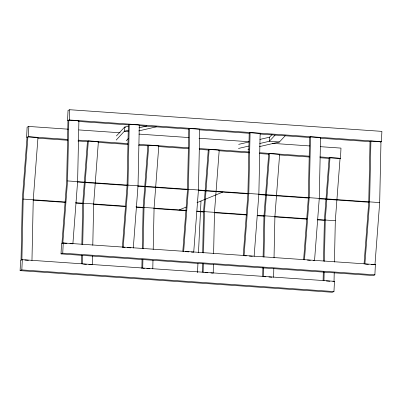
<?xml version="1.0" encoding="UTF-8"?>
<svg xmlns="http://www.w3.org/2000/svg" width="402" height="402" viewBox="0 0 402 402"><rect width="100%" height="100%" fill="white"/><g stroke="black" fill="none" stroke-linecap="round" stroke-linejoin="round"><path stroke-width="0.6" d="M21.03 260.2L22.316 199.422L27.045 137.233M21.894 259.848L23.175 199.07L27.909 136.881L37.979 137.579L33.245 199.769L31.964 260.546M67.968 120.499L66.682 181.282L61.953 243.471M66.958 243.406L62.812 243.12L67.546 180.93L68.827 120.148L78.898 120.846L77.611 181.629L72.883 243.818L69.923 243.612M81.46 263.767L81.646 254.994M81.867 244.341L82.732 203.613L87.46 141.424L88.319 141.067L98.389 141.765L93.661 203.955L92.787 245.315M82.309 264.039L82.49 255.265M82.717 244.617L83.591 203.256L88.319 141.067M92.375 264.737L92.56 255.963M122.369 247.662L127.097 185.473L128.379 124.69L129.243 124.339L139.313 125.037L138.027 185.819L133.298 248.009M129.243 124.339L127.957 185.121L123.228 247.31L125.007 247.431M141.861 268.581L142.057 259.184M142.283 248.531L143.142 207.804L147.876 145.609L148.735 145.258L158.805 145.956L154.077 208.146L153.202 249.501M142.906 259.456L142.72 268.229L144.499 268.355M143.132 248.803L144.006 207.447L148.735 145.258M152.79 268.928L152.976 260.154M182.83 251.23L187.513 189.664L188.794 128.881L189.659 128.529L199.724 129.228L198.442 190.01L193.714 252.2L191.342 252.034M189.659 128.529L188.372 189.312L183.644 251.501M202.286 272.144L202.472 263.375M202.698 252.722L203.558 211.99L208.286 149.8L209.151 149.449L219.221 150.147L214.487 212.336L213.613 253.692M203.136 272.42L203.322 263.647M203.548 252.994L204.422 211.638L209.151 149.449M213.392 264.345L213.206 273.119L210.834 272.953M243.24 255.421L247.923 193.854L249.21 133.072L250.069 132.72L260.139 133.419L258.858 194.196L254.124 256.391M250.069 132.72L248.788 193.498L244.054 255.692L246.426 255.853M262.702 276.335L262.888 267.566M263.114 256.913L263.973 216.181L268.702 153.991L269.566 153.639L279.631 154.338L274.903 216.527L274.028 257.883M263.737 267.838L263.551 276.611L265.918 276.777M263.958 257.185L264.833 215.829L269.566 153.639M273.621 277.31L273.802 268.536M303.656 259.612L308.339 198.045L309.625 137.263L310.485 136.911L320.555 137.61L319.268 198.387L314.54 260.576L313.354 260.496M310.485 136.911L309.198 197.689L304.47 259.878M323.118 280.526L323.303 271.757M323.525 261.104L324.389 220.371L329.117 158.182L329.977 157.83L340.479 158.353L340.981 148.107L320.339 146.675M323.962 280.802L324.148 272.028M324.374 261.375L325.248 220.02L329.977 157.83M332.846 281.42L334.032 281.5L334.218 272.727M334.444 262.074L335.318 220.718L340.047 158.529M364.071 263.802L368.755 202.231L370.036 141.454L370.9 141.102L380.97 141.8L379.684 202.578L374.955 264.767L375.383 264.591L374.885 274.842L373.162 275.546L61.019 253.893L61.521 243.647L63.245 242.944L375.383 264.591M370.9 141.102L369.614 201.879L364.885 264.069M20.1 270.626L20.602 260.375L22.326 259.672L334.464 281.325L333.962 291.571L332.238 292.274L20.1 270.626L21.824 269.918L333.962 291.571M21.824 269.918L22.326 259.672M28.838 126.454L27.115 127.158L26.617 137.409L28.336 136.7L28.838 126.454L68.25 129.188M61.019 253.893L62.742 253.19L63.245 242.944M69.762 109.726L68.038 110.429L67.536 120.675L69.26 119.972L69.762 109.726L381.9 131.374L381.397 141.625L380.106 142.152M197.493 272.732L197.95 263.375M198.467 252.773L201 201M272.038 134.519L269.581 137.172L269.38 141.273L259.677 143.529M116.404 135.966L124.585 127.117L128.228 126.273M116.203 140.067L124.389 131.218L128.635 130.228M126.273 140.765L128.318 138.549M275.109 135.077L269.38 141.273L279.45 141.971L285.179 135.775M78.038 121.198L78.898 120.846M97.53 142.122L98.389 141.765M179.247 209.894L186.116 207.085M196.995 202.638L222.753 192.106M334.032 281.5L334.464 281.325M138.946 127.831L146.83 125.997M138.7 130.926L156.293 126.836M238.642 144.368L248.954 141.971M259.873 139.429L269.581 137.172M238.441 148.464L248.753 146.067M247.903 149.303L249.119 149.021M259.431 146.624L279.45 141.971M69.26 119.972L381.397 141.625M78.797 121.459L128.213 124.886M138.846 125.625L188.89 129.092M199.523 129.831L249.567 133.303M260.2 134.042L309.615 137.469M320.248 138.208L370.292 141.675M125.771 127.198L124.585 127.117L124.389 131.218L128.534 131.504M78.882 129.926L120.168 132.791M138.931 134.092L188.975 137.564M198.985 138.258L249.024 141.73M272.169 143.333L309.701 145.936M28.336 136.7L67.747 139.434M78.38 140.172L127.796 143.599M139.057 144.383L188.473 147.81M199.111 148.549L249.15 152.016M259.782 152.755L309.203 156.182M319.836 156.921L340.479 158.353M147.876 145.609L149.65 145.735M37.873 138.187L67.903 140.273M77.908 140.966L87.917 141.66M98.55 142.398L127.952 144.434M138.584 145.172L147.966 145.825M158.604 146.564L188.628 148.645M199.261 149.383L208.643 150.031M218.653 150.725L249.305 152.855M259.315 153.549L268.697 154.197M279.33 154.936L309.354 157.021M319.987 157.755L329.374 158.408M67.546 180.93L379.684 202.578M77.375 182.021L127.097 185.473M137.785 186.211L187.513 189.664M198.196 190.402L247.923 193.854M258.617 194.593L308.339 198.045M319.032 198.784L368.755 202.231M23.175 199.07L65.566 202.01M75.511 202.698L125.359 206.156M135.926 206.889L186.613 210.407M197.05 211.13L246.808 214.578M257.375 215.311L307.223 218.768M317.168 219.462L335.318 220.718M33.004 200.161L65.325 202.402M75.893 203.136L82.732 203.613M93.42 204.352L125.741 206.593M136.308 207.326L143.142 207.804M153.835 208.543L186.156 210.784M196.724 211.517L203.558 211.99M214.251 212.733L246.572 214.975M257.134 215.708L263.973 216.181M274.661 216.924L306.982 219.165M317.55 219.899L324.389 220.371M127.374 247.597L130.926 247.843M185.417 251.622L188.975 251.868M249.386 256.059L252.35 256.265M307.435 260.084L310.394 260.29M365.478 264.114L368.438 264.315M371.398 264.521L374.362 264.727M62.742 253.19L374.885 274.842M24.854 260.054L28.406 260.3M83.49 264.119L86.455 264.325M88.822 264.491L91.787 264.697M146.866 268.516L149.83 268.722M204.914 272.546L207.874 272.747M268.883 276.983L271.842 277.184M326.334 280.968L329.886 281.214"/></g></svg>
